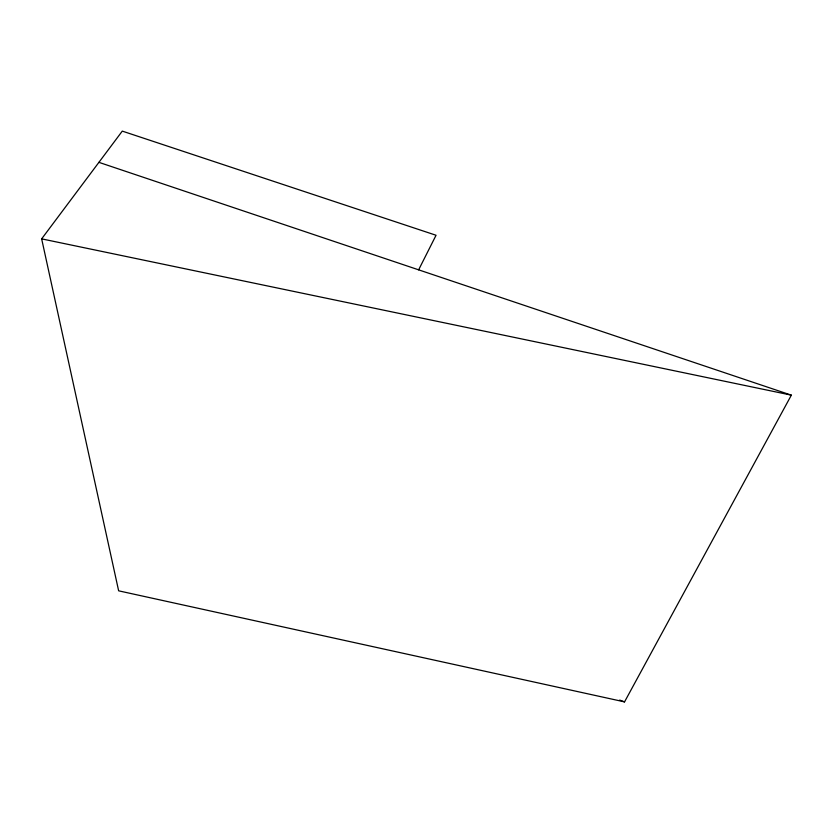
<?xml version="1.0" encoding="UTF-8"?>
<svg xmlns="http://www.w3.org/2000/svg" width="833" height="833" viewBox="0 0 833 833"><rect width="100%" height="100%" fill="white"/><g stroke="black" fill="none" stroke-linecap="round" stroke-linejoin="round"><path stroke-width="1.25" d="M418.635 269.84L436.055 235.26L122.284 131.114L41.65 238.863L118.64 590.826L624.542 701.886L791.35 395.154L98.908 162.341M41.65 238.863L791.35 395.154M619.69 700.074L624.542 701.886"/></g></svg>
